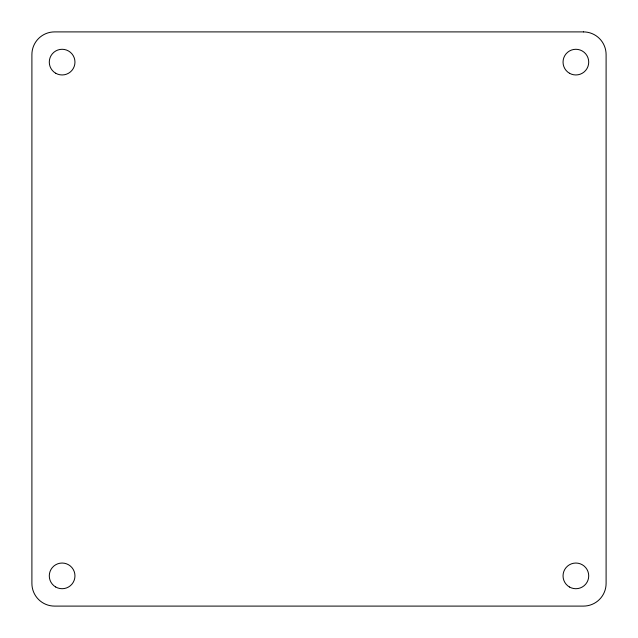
<?xml version="1.0" encoding="UTF-8"?>
<svg xmlns="http://www.w3.org/2000/svg" width="638" height="638" viewBox="0 0 638 638"><rect width="100%" height="100%" fill="white"/><g stroke="black" fill="none" stroke-linecap="round" stroke-linejoin="round"><path stroke-width="0.96" d="M583.435 31.9L54.565 31.9A22.665 22.665 0 0 0 31.9 54.565L31.9 583.435A22.665 22.665 0 0 0 54.565 606.1L583.435 606.1A22.665 22.665 0 0 0 606.1 583.435L606.1 54.565A22.665 22.665 0 0 0 583.435 31.9M55.697 73.242A12.848 12.848 0 0 0 74.965 62.117A12.848 12.848 0 0 0 55.697 51A12.848 12.848 0 0 0 55.697 73.242M55.697 587A12.848 12.848 0 0 0 74.965 575.883A12.848 12.848 0 0 0 55.697 564.758A12.848 12.848 0 0 0 55.697 587M569.455 73.242A12.848 12.848 0 0 0 588.722 62.117A12.848 12.848 0 0 0 569.455 51A12.848 12.848 0 0 0 569.455 73.242M569.455 587A12.848 12.848 0 0 0 588.722 575.883A12.848 12.848 0 0 0 569.455 564.758A12.848 12.848 0 0 0 569.455 587"/></g></svg>
